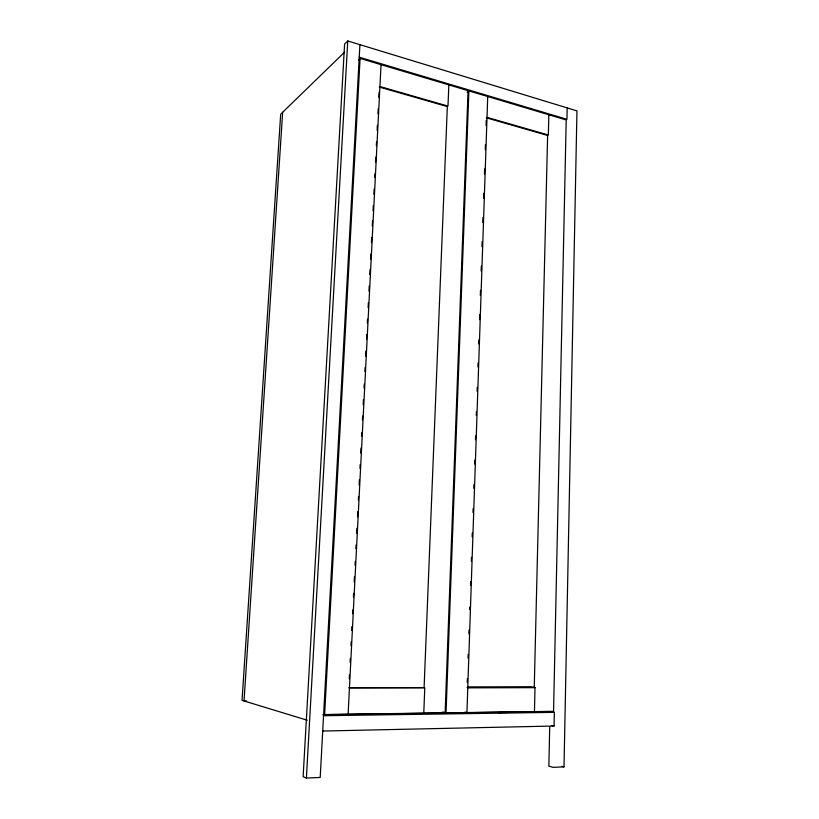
<?xml version="1.0" encoding="UTF-8"?>
<svg xmlns="http://www.w3.org/2000/svg" width="819" height="819" viewBox="0 0 819 819"><rect width="100%" height="100%" fill="white"/><g stroke="black" fill="none" stroke-linecap="round" stroke-linejoin="round"><path stroke-width="1.23" d="M322.717 731.039L554.053 726.023L554.35 712.356L550.051 711.527L322.788 714.721M567.198 107.913L566.963 119.318L359.224 57.197M549.713 726.555L548.853 766.185L553.173 767.342L564.015 766.871L576.955 110.882L347.758 40.95L344.594 44.072L303.132 776.678L306.388 778.05L320.209 777.446L359.91 44.656M534.449 711.609L535.022 687.581L530.804 686.895L467.608 686.967M548.832 114.773L548.351 135.012L487.018 117.352M467.229 682.442L467.352 678.613M468.048 658.169L468.181 654.34M468.867 633.896L469 630.067M469.696 609.633L469.778 607.074M470.515 585.36L470.638 581.521M471.334 561.087L471.468 557.258M472.153 536.814L472.287 532.985M472.972 512.54L473.106 508.712M473.802 488.267L473.925 484.438M474.621 464.004L474.754 460.165M475.44 439.731L475.573 435.892M476.259 415.458L476.392 411.619M477.088 391.185L477.211 387.356M477.907 366.912L478.04 363.083M478.685 343.919L478.818 340.09M479.504 319.645L479.678 314.537M480.323 295.372L480.497 290.264M481.152 271.109L481.326 265.991M481.971 246.836L482.145 241.728M482.79 222.563L482.964 217.455M483.609 198.29L483.783 193.182M484.438 174.017L484.613 168.909M485.257 149.744L485.432 144.635M486.077 125.481L486.251 120.362M487.725 96.519L466.943 712.561L464.957 712.12M360.084 58.405L324.631 714.547L445.137 712.858L468.058 90.653L360.084 58.405L358.466 59.91M446.038 712.847L468.877 90.889L566.205 119.953L553.562 711.342L446.038 712.847L443.13 712.192M423.771 713.165L424.785 687.745L349.447 687.858M448.832 84.91L447.993 106.112L379.924 86.517M349.273 678.797L349.467 674.969M350.123 662.213L350.317 658.394M350.962 645.638L351.156 641.809M351.74 630.333L351.935 626.504M352.579 613.748L352.774 609.93M353.419 597.174L353.613 593.345M354.197 581.869L354.453 576.771M355.036 565.294L355.231 561.465M355.886 548.71L356.081 544.881M356.654 533.404L356.92 528.306M357.504 516.83L357.76 511.721M358.343 500.245L358.538 496.416M359.121 484.94L359.377 479.842M359.961 468.366L360.155 464.537M360.739 453.061L360.995 447.962M361.578 436.476L361.773 432.657M362.418 419.901L362.612 416.072M363.196 404.596L363.462 399.498M364.046 388.022L364.23 384.193M364.885 371.437L365.079 367.608M365.663 356.132L365.919 351.034M366.502 339.557L366.758 334.449M367.342 322.973L367.536 319.144M368.12 307.668L368.376 302.569M368.959 291.093L369.226 285.985M369.799 274.508L370.065 269.41M370.577 259.203L370.843 254.105M371.427 242.629L371.683 237.53M372.266 226.044L372.522 220.946M373.044 210.739L373.3 205.641M373.884 194.164L374.14 189.066M374.723 177.59L374.918 173.761M375.501 162.285L375.757 157.176M376.341 145.7L376.535 141.871M377.119 130.395L377.375 125.297M377.958 113.821L378.224 108.712M378.808 97.236L379.064 92.137M348.116 714.219L381.04 64.66M306.388 778.05L347.758 40.95M282.668 112.254L244.021 700.951L246.57 700.931M344.584 52.181L280.692 114.169L242.045 700.347L307.299 720.249M467.045 92.23L468.877 90.889M323.556 715.714L554.35 712.356M323.689 715.089L333.876 714.946M380.978 714.27L392.444 714.107M439.547 713.441L449.733 713.298M498.106 712.602L508.292 712.458M348.822 687.725L424.099 687.612L447.328 106.593L379.32 87.039M467.055 687.55L534.254 687.458L547.624 135.442L486.332 117.813M467.782 687.684L535.022 687.581M551.904 725.562L554.053 726.023M442.229 712.202L445.137 712.858M561.824 766.297L564.015 766.871"/></g></svg>
